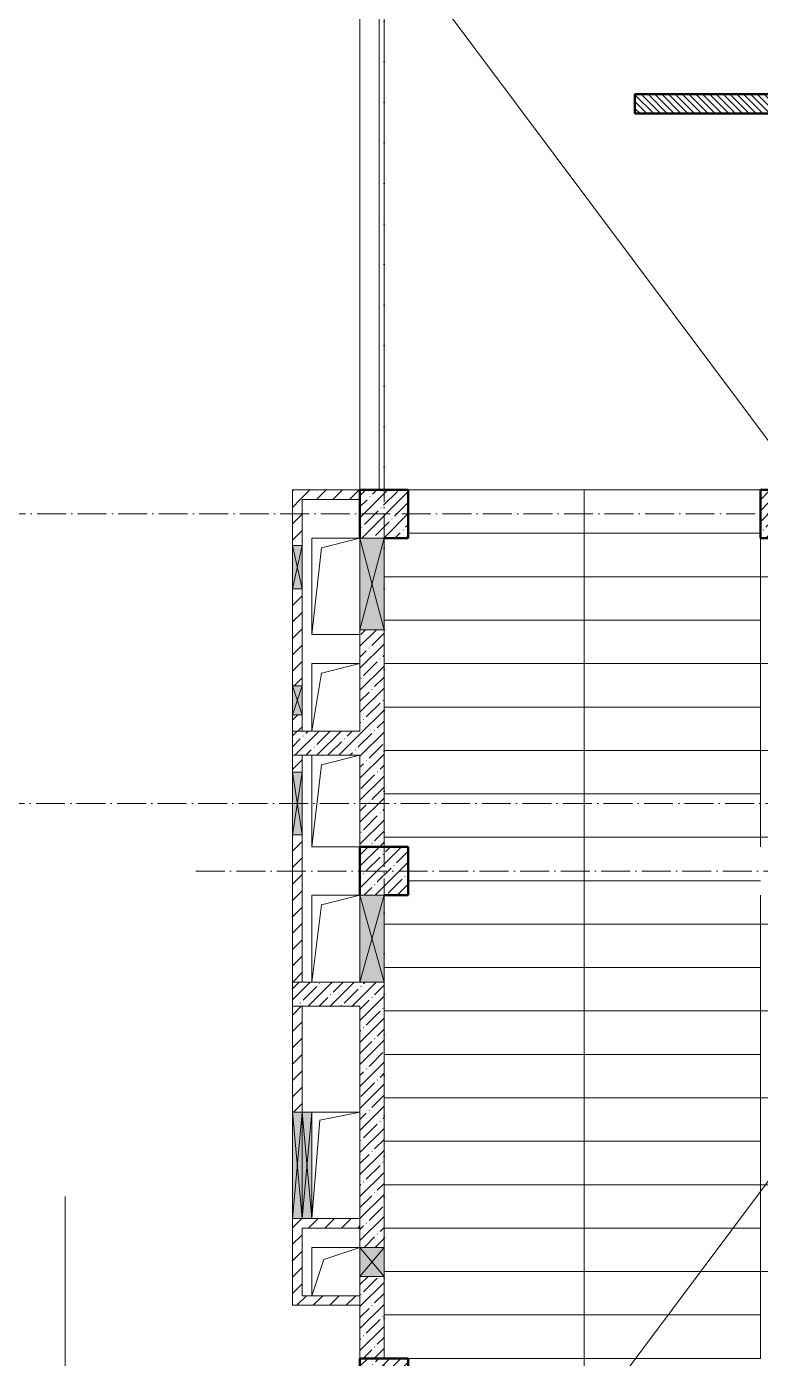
# Model space of a CAD drawing. Header units: millimetres. Extents: x 2294 to 908349, y -83289 to 219220.
# Drawn here: x 13708 to 21313, y 23756 to 37556 of the extents above; entities that cross this region are included whole.
import ezdxf

# ---------------------------------------------------------------- set-up
doc = ezdxf.new("R2010")
doc.units = ezdxf.units.MM
doc.linetypes.add('200_ШТРИХ_ш1п0_6_', pattern=[160, 100, -60])
doc.linetypes.add('50_200_ШТРИХ_1Т_ш5_п1_п1_', pattern=[700, 500, -100, 0, -100])
for name, color, linetype, lineweight in [('A-DETL-____-OTLN-4', 7, 'Continuous', 18), ('A-DETL-GENF-OTLN', 7, 'Continuous', 9), ('A-FLOR-____-OTLN', 7, 'Continuous', 9), ('A-GENM-____-OTLN', 7, 'Continuous', 9), ('A-GLAZ-____-OTLN', 7, 'Continuous', 9), ('A-WALL-____-MCUT-1', 7, 'Continuous', 9), ('A-WALL-____-MCUT-2', 7, 'Continuous', 50), ('A-WALL-____-PATT-1', 7, 'Continuous', 9), ('A-WALL-FNSH-MCUT-1', 7, 'Continuous', 9), ('I-WALL-____-OTLN', 7, 'Continuous', 9), ('S-COLS-____-MCUT', 7, 'Continuous', 50), ('S-COLS-____-OTLN', 7, 'Continuous', 9), ('S-GRID-____-OTLN-1', 7, '50_200_ШТРИХ_1Т_ш5_п1_п1_', 9), ('S-STRS-____-OTLN-1', 7, 'Continuous', 9)]:
    doc.layers.add(name, color=color, linetype=linetype, lineweight=lineweight)
for name, color, linetype, lineweight, true_color in [('A-DETL-GENF-OTLN-4', 9, '200_ШТРИХ_ш1п0_6_', 9, 0x808080), ('A-DETL-GENF-OTLN-5', 7, 'Continuous', 5, 0xc0c0c0), ('A-GLAZ-____-OTLN-1', 7, 'Continuous', 9, 0xc0c0c0)]:
    doc.layers.add(name, color=color, linetype=linetype, lineweight=lineweight, true_color=true_color)
pattern_1 = [(45, (7562.79, 6025.28), (-114.0493, 114.0493), []), (45, (7676.84, 6025.28), (-114.0493, 114.0493), [201.612, -40.322, 3.353, -36.97])]
pattern_2 = [(45, (7562.79, 6025.28), (-84.8528, 84.8528), [])]

# ---------------------------------------------------------------- blocks, each defined once
blk = doc.blocks.new('BSC_Колонна _Прямоугольная - 500х500-V2-АР1_План отверстий 2 этажа в осях 1-64_А-ГГ')
at = {"layer": 'S-COLS-____-OTLN'}
h = blk.add_hatch(dxfattribs=at)
h.set_pattern_fill('FP_28', color=256, style=0, pattern_type=2)
h.set_pattern_definition([(45, (-9850, -26481.04), (-114.04925, 114.04925), []), (45, (-9735.95, -26481.04), (-114.04925, 114.04925), [201.613, -40.323, 3.353, -36.97])])
h.paths.add_polyline_path([(-250, -250), (250, -250), (250, 250), (-250, 250)], flags=0)
at = {"layer": 'S-COLS-____-MCUT'}
for p, q in [((250, 250), (-250, 250)), ((-250, 250), (-250, -250)), ((250, -250), (250, 250)), ((0, -250), (250, -250))]:
    blk.add_line(p, q, dxfattribs=at)
blk = doc.blocks.new('BSC_Колонна _Прямоугольная - 500х700-V6-АР1_План отверстий 2 этажа в осях 1-64_А-ГГ')
at = {"layer": 'S-COLS-____-OTLN'}
h = blk.add_hatch(dxfattribs=at)
h.set_pattern_fill('FP_32', color=256, style=0, pattern_type=2)
h.set_pattern_definition([(315, (-26481.04, 14100), (114.04925, 114.04925), []), (315, (-26481.04, 13985.95), (114.04925, 114.04925), [201.613, -40.323, 3.353, -36.97])])
h.paths.add_polyline_path([(-250, 350), (-250, -350), (250, -350), (250, 350)], flags=0)
at = {"layer": 'S-COLS-____-MCUT'}
for p, q in [((250, 350), (-250, 350)), ((-250, 350), (-250, -350)), ((250, -350), (250, 350)), ((-250, -350), (250, -350))]:
    blk.add_line(p, q, dxfattribs=at)
blk = doc.blocks.new('BSC_Колонна _Прямоугольная - 500х500-V105-АР1_План отверстий 2 этажа в осях 1-64_А-ГГ')
at = {"layer": 'S-COLS-____-OTLN'}
h = blk.add_hatch(dxfattribs=at)
h.set_pattern_fill('FP_134', color=256, style=0, pattern_type=2)
h.set_pattern_definition([(45, (-9850, -17481.04), (-114.0493, 114.0493), []), (45, (-9735.95, -17481.04), (-114.0493, 114.0493), [201.613, -40.323, 3.353, -36.97])])
h.paths.add_polyline_path([(-250, -250), (250, -250), (250, 250), (-250, 250)], flags=0)
at = {"layer": 'S-COLS-____-MCUT'}
for p, q in [((250, 250), (-250, 250)), ((-250, 250), (-250, -250)), ((250, -250), (250, 250)), ((-250, -250), (250, -250))]:
    blk.add_line(p, q, dxfattribs=at)
blk = doc.blocks.new('AR_Отверстие прямоугольное _в плите_ - AR_Отверстие прямоугольное _в плите_-30552728-АР1_План отверстий 2 этажа в осях 1-64_А-ГГ')
at = {"layer": 'A-GENM-____-OTLN'}
for p, q in [((250, 500), (-250, 500)), ((-250, 500), (-250, -500)), ((-150, 400), (250, 500)), ((-250, -500), (-150, 400)), ((-250, -500), (250, -500))]:
    blk.add_line(p, q, dxfattribs=at)
blk = doc.blocks.new('AR_Отверстие прямоугольное _в плите_ - AR_Отверстие прямоугольное _в плите_-30552824-АР1_План отверстий 2 этажа в осях 1-64_А-ГГ')
at = {"layer": 'A-GENM-____-OTLN'}
for p, q in [((250, 350), (-250, 350)), ((-250, 350), (-250, -350)), ((-150, 250), (250, 350)), ((-250, -350), (-150, 250))]:
    blk.add_line(p, q, dxfattribs=at)
blk = doc.blocks.new('AR_Отверстие прямоугольное _в плите_ - AR_Отверстие прямоугольное _в плите_-30552826-АР1_План отверстий 2 этажа в осях 1-64_А-ГГ')
at = {"layer": 'A-GENM-____-OTLN'}
for p, q in [((-250, 475), (-250, -475)), ((-150, 375), (250, 475)), ((-250, -475), (-150, 375)), ((-250, -475), (250, -475))]:
    blk.add_line(p, q, dxfattribs=at)
blk = doc.blocks.new('AR_Отверстие прямоугольное _в плите_ - AR_Отверстие прямоугольное _в плите_-V175-АР1_План отверстий 2 этажа в осях 1-64_А-ГГ')
at = {"layer": 'A-GENM-____-OTLN'}
for p, q in [((250, 450), (-250, 450)), ((-250, 450), (-250, -450)), ((-150, 350), (250, 450)), ((-250, -450), (-150, 350))]:
    blk.add_line(p, q, dxfattribs=at)
blk = doc.blocks.new('AR_Отверстие прямоугольное _в плите_ - AR_Отверстие прямоугольное _в плите_-V186-АР1_План отверстий 2 этажа в осях 1-64_А-ГГ')
at = {"layer": 'A-GENM-____-OTLN'}
for p, q in [((250, 250), (-250, 250)), ((-250, 250), (-250, -250)), ((-125, 125), (250, 250)), ((-250, -250), (-125, 125))]:
    blk.add_line(p, q, dxfattribs=at)
blk = doc.blocks.new('AR_Отверстие прямоугольное _в стене__БезПР - AR_Отверстие прямоугольное _в стене__БезПР-30590122-АР1_План отверстий 2 этажа в осях 1-64_А-ГГ')
at = {"layer": 'A-GLAZ-____-OTLN-1'}
blk.add_hatch(color=256, dxfattribs=at).paths.add_polyline_path([(475, -125), (475, 125), (-475, 125), (-475, -125)], flags=0)
at = {"layer": 'A-DETL-GENF-OTLN'}
for p, q in [((-475, -125), (-475, 125)), ((-475, 125), (475, 125)), ((475, 125), (-475, -125)), ((-475, 125), (475, -125)), ((475, 125), (-475, 125)), ((-475, 125), (-475, -125)), ((475, 125), (475, -125)), ((475, -125), (475, 125)), ((475, -125), (-475, -125)), ((-475, -125), (475, -125))]:
    blk.add_line(p, q, dxfattribs=at)
at = {"layer": 'A-GLAZ-____-OTLN'}
blk.add_line((475, 125), (-475, 125), dxfattribs=at)
blk = doc.blocks.new('AR_Отверстие прямоугольное _в стене__БезПР - AR_Отверстие прямоугольное _в стене__БезПР-30590124-АР1_План отверстий 2 этажа в осях 1-64_А-ГГ')
at = {"layer": 'A-GLAZ-____-OTLN-1'}
blk.add_hatch(color=256, dxfattribs=at).paths.add_polyline_path([(450, -125), (450, 125), (-450, 125), (-450, -125)], flags=0)
at = {"layer": 'A-DETL-GENF-OTLN'}
for p, q in [((-450, -125), (-450, 125)), ((-450, 125), (450, 125)), ((450, 125), (-450, -125)), ((-450, 125), (450, -125)), ((450, 125), (-450, 125)), ((-450, 125), (-450, -125)), ((450, 125), (450, -125)), ((450, -125), (450, 125)), ((450, -125), (-450, -125)), ((-450, -125), (450, -125))]:
    blk.add_line(p, q, dxfattribs=at)
at = {"layer": 'A-GLAZ-____-OTLN'}
blk.add_line((450, 125), (-450, 125), dxfattribs=at)
blk = doc.blocks.new('AR_Отверстие прямоугольное _в стене__БезПР - AR_Отверстие прямоугольное _в стене__БезПР-30460031-АР1_План отверстий 2 этажа в осях 1-64_А-ГГ')
at = {"layer": 'A-GLAZ-____-OTLN-1'}
blk.add_hatch(color=256, dxfattribs=at).paths.add_polyline_path([(150, 125), (-150, 125), (-150, -125), (150, -125)], flags=0)
at = {"layer": 'A-DETL-GENF-OTLN'}
for p, q in [((-150, -125), (-150, 125)), ((-150, 125), (150, 125)), ((150, 125), (-150, -125)), ((-150, 125), (150, -125)), ((150, 125), (-150, 125)), ((-150, 125), (-150, -125)), ((150, 125), (150, -125)), ((150, -125), (150, 125)), ((150, -125), (-150, -125)), ((-150, -125), (150, -125))]:
    blk.add_line(p, q, dxfattribs=at)
at = {"layer": 'A-GLAZ-____-OTLN'}
blk.add_line((150, 125), (-150, 125), dxfattribs=at)
blk = doc.blocks.new('AR_Отверстие прямоугольное _в плите_ - AR_Отверстие прямоугольное _в плите_-30552711-АР1_План отверстий 2 этажа в осях 1-64_А-ГГ')
at = {"layer": 'A-GENM-____-OTLN'}
for p, q in [((250, 550), (-250, 550)), ((-250, -550), (-167, 467)), ((-167, 467), (250, 550))]:
    blk.add_line(p, q, dxfattribs=at)
blk = doc.blocks.new('AR_Отверстие прямоугольное _в стене__БезПР - AR_Отверстие прямоугольное _в стене__БезПР-36428237-АР1_План отверстий 2 этажа в осях 1-64_А-ГГ')
at = {"layer": 'A-GLAZ-____-OTLN'}
blk.add_hatch(color=256, dxfattribs=at).paths.add_polyline_path([(-325, -50), (325, -50), (325, 50), (-325, 50)], flags=0)
at = {"layer": 'A-DETL-GENF-OTLN'}
for p, q in [((-325, -50), (-325, 50)), ((-325, 50), (325, 50)), ((325, 50), (-325, -50)), ((-325, 50), (325, -50)), ((325, 50), (-325, 50)), ((-325, 50), (-325, -50)), ((325, 50), (325, -50)), ((325, -50), (325, 50)), ((325, -50), (-325, -50)), ((-325, -50), (325, -50))]:
    blk.add_line(p, q, dxfattribs=at)
at = {"layer": 'A-GLAZ-____-OTLN'}
blk.add_line((325, 50), (-325, 50), dxfattribs=at)
blk = doc.blocks.new('AR_Отверстие прямоугольное _в стене_ - AR_Отверстие прямоугольное _в стене__ОВ-36889588-АР1_План отверстий 2 этажа в осях 1-64_А-ГГ')
at = {"layer": 'A-GLAZ-____-OTLN'}
blk.add_hatch(color=256, dxfattribs=at).paths.add_polyline_path([(-550, -50), (550, -50), (550, 50), (-550, 50)], flags=0)
at = {"layer": 'A-DETL-GENF-OTLN'}
for p, q in [((-550, -50), (-550, 50)), ((-550, 50), (550, 50)), ((550, 50), (-550, -50)), ((-550, 50), (550, -50)), ((550, 50), (-550, 50)), ((-550, 50), (-550, -50)), ((550, 50), (550, -50)), ((550, -50), (550, 50))]:
    blk.add_line(p, q, dxfattribs=at)
blk = doc.blocks.new('AR_Отверстие прямоугольное _в стене__БезПР - AR_Отверстие прямоугольное _в стене__БезПР-36788913-АР1_План отверстий 2 этажа в осях 1-64_А-ГГ')
at = {"layer": 'A-GLAZ-____-OTLN'}
blk.add_hatch(color=256, dxfattribs=at).paths.add_polyline_path([(-225, -50), (225, -50), (225, 50), (-225, 50)], flags=0)
at = {"layer": 'A-DETL-GENF-OTLN'}
for p, q in [((-225, -50), (-225, 50)), ((-225, 50), (225, 50)), ((225, 50), (-225, -50)), ((-225, 50), (225, -50)), ((225, 50), (-225, 50)), ((-225, 50), (-225, -50)), ((225, 50), (225, -50)), ((225, -50), (225, 50)), ((225, -50), (-225, -50)), ((-225, -50), (225, -50))]:
    blk.add_line(p, q, dxfattribs=at)
at = {"layer": 'A-GLAZ-____-OTLN'}
blk.add_line((225, 50), (-225, 50), dxfattribs=at)
blk = doc.blocks.new('AR_Отверстие прямоугольное _в стене__БезПР - AR_Отверстие прямоугольное _в стене__БезПР-36788904-АР1_План отверстий 2 этажа в осях 1-64_А-ГГ')
at = {"layer": 'A-GLAZ-____-OTLN'}
blk.add_hatch(color=256, dxfattribs=at).paths.add_polyline_path([(150, -50), (150, 50), (-150, 50), (-150, -50)], flags=0)
at = {"layer": 'A-DETL-GENF-OTLN'}
for p, q in [((-150, -50), (-150, 50)), ((-150, 50), (150, 50)), ((150, 50), (-150, -50)), ((-150, 50), (150, -50)), ((150, 50), (-150, 50)), ((-150, 50), (-150, -50)), ((150, 50), (150, -50)), ((150, -50), (150, 50)), ((150, -50), (-150, -50)), ((-150, -50), (150, -50))]:
    blk.add_line(p, q, dxfattribs=at)
at = {"layer": 'A-GLAZ-____-OTLN'}
blk.add_line((150, 50), (-150, 50), dxfattribs=at)
blk = doc.blocks.new('AR_Отверстие прямоугольное _в стене_ - AR_Отверстие прямоугольное _в стене__ОВ-36943067-АР1_План отверстий 2 этажа в осях 1-64_А-ГГ')
at = {"layer": 'A-GLAZ-____-OTLN'}
blk.add_hatch(color=256, dxfattribs=at).paths.add_polyline_path([(-550, -50), (550, -50), (550, 50), (-550, 50)], flags=0)
at = {"layer": 'A-DETL-GENF-OTLN'}
for p, q in [((-550, -50), (-550, 50)), ((-550, 50), (550, 50)), ((550, 50), (-550, -50)), ((-550, 50), (550, -50)), ((550, 50), (-550, 50)), ((-550, 50), (-550, -50)), ((550, 50), (550, -50)), ((550, -50), (550, 50)), ((550, -50), (-550, -50)), ((-550, -50), (550, -50))]:
    blk.add_line(p, q, dxfattribs=at)
blk = doc.blocks.new('DET_L_Имитация разреза_ISO2-5 - Вправо-36892236-АР1_План отверстий 2 этажа в осях 1-64_А-ГГ')
at = {"layer": 'A-DETL-GENF-OTLN-5'}
blk.add_line((143, 0), (1927, 0), dxfattribs=at)
blk = doc.blocks.new('2floor')
at = {"layer": 'A-WALL-____-PATT-1'}
h = blk.add_hatch(dxfattribs=at)
h.set_pattern_fill('FP_6', color=256, style=0, pattern_type=2)
h.set_pattern_definition([(135, (7562.787, 6025.276), (-35.35534, -35.35534), [])])
h.paths.add_polyline_path([(29313, 36656), (29313, 36856), (20013, 36856), (20013, 36656), (28759, 36656)], flags=0)
h = blk.add_hatch(dxfattribs=at)
h.set_pattern_fill('FP_4', color=256, style=0, pattern_type=2)
h.set_pattern_definition(pattern_2)
h.paths.add_polyline_path([(17163, 32656), (17163, 32756), (16463, 32756), (16463, 32656), (16563, 32656)], flags=0)
h = blk.add_hatch(dxfattribs=at)
h.set_pattern_fill('FP_4', color=256, style=0, pattern_type=2)
h.set_pattern_definition(pattern_2)
h.paths.add_polyline_path([(16563, 30256), (16563, 30426), (16463, 30426), (16463, 30256)], flags=0)
h.paths.add_polyline_path([(16463, 30726), (16563, 30726), (16563, 31731), (16463, 31731), (16463, 30841)], flags=0)
h.paths.add_polyline_path([(16463, 32181), (16563, 32181), (16563, 32656), (16463, 32656)], flags=0)
h = blk.add_hatch(dxfattribs=at)
h.set_pattern_fill('FP_25', color=256, style=0, pattern_type=2)
h.set_pattern_definition(pattern_1)
h.paths.add_polyline_path([(17413, 29056), (17413, 31306), (17163, 31306), (17163, 29056)], flags=0)
h = blk.add_hatch(dxfattribs=at)
h.set_pattern_fill('FP_25', color=256, style=0, pattern_type=2)
h.set_pattern_definition(pattern_1)
h.paths.add_polyline_path([(17163, 30006), (17163, 30256), (16463, 30256), (16463, 30006)], flags=0)
h = blk.add_hatch(dxfattribs=at)
h.set_pattern_fill('FP_4', color=256, style=0, pattern_type=2)
h.set_pattern_definition(pattern_2)
h.paths.add_polyline_path([(16463, 27656), (16563, 27656), (16563, 29181), (16463, 29181), (16463, 29121)], flags=0)
h.paths.add_polyline_path([(16463, 29831), (16563, 29831), (16563, 30006), (16463, 30006)], flags=0)
h = blk.add_hatch(dxfattribs=at)
h.set_pattern_fill('FP_25', color=256, style=0, pattern_type=2)
h.set_pattern_definition(pattern_1)
h.paths.add_polyline_path([(17163, 27406), (17163, 27656), (16463, 27656), (16463, 27406)], flags=0)
h = blk.add_hatch(dxfattribs=at)
h.set_pattern_fill('FP_25', color=256, style=0, pattern_type=2)
h.set_pattern_definition(pattern_1)
h.paths.add_polyline_path([(17163, 23756), (17413, 23756), (17413, 24606), (17163, 24606), (17163, 23961)], flags=0)
h.paths.add_polyline_path([(17163, 24906), (17413, 24906), (17413, 27656), (17163, 27656), (17163, 27401)], flags=0)
h = blk.add_hatch(dxfattribs=at)
h.set_pattern_fill('FP_4', color=256, style=0, pattern_type=2)
h.set_pattern_definition(pattern_2)
h.paths.add_polyline_path([(16563, 24406), (16563, 25206), (16463, 25206), (16463, 24406)], flags=0)
h.paths.add_polyline_path([(16513, 26306), (16563, 26306), (16563, 27406), (16463, 27406), (16463, 26306)], flags=0)
h = blk.add_hatch(dxfattribs=at)
h.set_pattern_fill('FP_4', color=256, style=0, pattern_type=2)
h.set_pattern_definition(pattern_2)
h.paths.add_polyline_path([(16563, 25106), (17163, 25106), (17163, 25206), (16563, 25206)], flags=0)
h = blk.add_hatch(dxfattribs=at)
h.set_pattern_fill('FP_4', color=256, style=0, pattern_type=2)
h.set_pattern_definition(pattern_2)
h.paths.add_polyline_path([(17163, 24306), (17163, 24406), (16463, 24406), (16463, 24306)], flags=0)
at = {"layer": 'S-COLS-____-OTLN'}
h = blk.add_hatch(dxfattribs=at)
h.set_pattern_fill('FP_25', color=256, style=0, pattern_type=2)
h.set_pattern_definition(pattern_1)
h.paths.add_polyline_path([(17163, 28556), (17663, 28556), (17663, 29056), (17163, 29056)], flags=0)
at = {"layer": 'A-DETL-____-OTLN-4'}
for p, q in [((17663, 20606), (30863, 38256)), ((21776, 32756), (17663, 38256))]:
    blk.add_line(p, q, dxfattribs=at)
at = {"layer": 'A-FLOR-____-OTLN'}
for p, q in [((17413, 32756), (17413, 38256)), ((16663, 32256), (17163, 32256)), ((16663, 31256), (16663, 32256)), ((17163, 31256), (16663, 31256)), ((16663, 30956), (17163, 30956)), ((16663, 30256), (16663, 30956)), ((16663, 29056), (16663, 30006)), ((17163, 29056), (16663, 29056)), ((16663, 28556), (17163, 28556)), ((16663, 27656), (16663, 28556)), ((16663, 26306), (17163, 26306)), ((16663, 24906), (17163, 24906)), ((16663, 24406), (16663, 24906))]:
    blk.add_line(p, q, dxfattribs=at)
at = {"layer": 'A-WALL-____-MCUT-1'}
for p, q in [((17163, 31306), (17163, 30256)), ((17413, 29056), (17413, 31306)), ((17163, 30256), (16463, 30256)), ((16463, 30256), (16463, 30006)), ((16463, 30006), (17163, 30006)), ((17163, 30006), (17163, 29056)), ((17163, 29056), (17413, 29056)), ((17163, 27656), (16463, 27656)), ((16463, 27656), (16463, 27406)), ((17413, 24906), (17413, 27656)), ((16463, 27406), (17163, 27406)), ((17163, 27406), (17163, 24906)), ((17163, 24606), (17163, 23756)), ((17413, 23756), (17413, 24606))]:
    blk.add_line(p, q, dxfattribs=at)
at = {"layer": 'A-WALL-____-MCUT-2'}
for p, q in [((29313, 36856), (20013, 36856)), ((20013, 36856), (20013, 36656)), ((20013, 36656), (29313, 36656))]:
    blk.add_line(p, q, dxfattribs=at)
at = {"layer": 'A-WALL-FNSH-MCUT-1'}
for p, q in [((17163, 32756), (16463, 32756)), ((16463, 32756), (16463, 32181)), ((16563, 32656), (17163, 32656)), ((16563, 32181), (16563, 32656)), ((16463, 31731), (16463, 30726)), ((16563, 30726), (16563, 31731)), ((16463, 30426), (16463, 30256)), ((16563, 30256), (16563, 30426)), ((16463, 30006), (16463, 29831)), ((16563, 29831), (16563, 30006)), ((16463, 29181), (16463, 27656)), ((16563, 27656), (16563, 29181)), ((16463, 27406), (16463, 26306)), ((16563, 26306), (16563, 27406)), ((16463, 25206), (16463, 24306)), ((17163, 25206), (16663, 25206)), ((16563, 25106), (17163, 25106)), ((16563, 24406), (16563, 25106)), ((16463, 24306), (17163, 24306)), ((17163, 24406), (16563, 24406))]:
    blk.add_line(p, q, dxfattribs=at)
at = {"layer": 'I-WALL-____-OTLN'}
for p, q in [((17163, 32756), (17163, 38256)), ((17363, 38256), (17363, 32756))]:
    blk.add_line(p, q, dxfattribs=at)
at = {"layer": 'S-COLS-____-MCUT'}
for p, q in [((17663, 29056), (17163, 29056)), ((17163, 29056), (17163, 28556)), ((17663, 28556), (17663, 29056)), ((17413, 28556), (17663, 28556))]:
    blk.add_line(p, q, dxfattribs=at)
at = {"layer": 'S-STRS-____-OTLN-1'}
for p, q in [((21313, 32756), (17663, 32756)), ((21313, 32756), (17663, 32756)), ((19488, 32756), (19488, 32306)), ((21313, 32306), (17663, 32306)), ((21313, 32306), (17663, 32306)), ((19488, 32306), (19488, 31856)), ((21313, 32256), (21313, 31856)), ((21313, 32256), (21313, 31856)), ((21313, 31856), (17413, 31856)), ((21313, 31856), (17413, 31856)), ((19488, 31856), (19488, 31406)), ((21313, 31856), (21313, 30956)), ((28913, 31856), (21313, 31856)), ((28913, 31856), (21313, 31856)), ((21313, 31406), (17413, 31406)), ((21313, 31406), (17413, 31406)), ((19488, 31406), (19488, 30956)), ((21313, 31406), (21313, 30956)), ((21313, 30956), (17413, 30956)), ((21313, 30956), (17413, 30956)), ((19488, 30956), (19488, 30506)), ((21313, 30956), (21313, 30056)), ((28913, 30956), (21313, 30956)), ((28913, 30956), (21313, 30956)), ((21313, 30506), (17413, 30506)), ((21313, 30506), (17413, 30506)), ((19488, 30506), (19488, 30056)), ((21313, 30506), (21313, 30056)), ((21313, 30056), (17413, 30056)), ((21313, 30056), (17413, 30056)), ((19488, 30056), (19488, 29606)), ((21313, 30056), (21313, 29156)), ((28913, 30056), (21313, 30056)), ((28913, 30056), (21313, 30056)), ((21313, 29606), (17413, 29606)), ((21313, 29606), (17413, 29606)), ((19488, 29606), (19488, 29156)), ((21313, 29606), (21313, 29156)), ((21313, 29156), (17413, 29156)), ((21313, 29156), (17413, 29156)), ((19488, 29156), (19488, 28706)), ((21313, 29156), (21313, 29056)), ((28913, 29156), (21313, 29156)), ((28913, 29156), (21313, 29156)), ((21313, 28706), (17663, 28706)), ((21313, 28706), (17663, 28706)), ((19488, 28706), (19488, 28256)), ((21313, 28556), (21313, 28256)), ((21313, 28556), (21313, 28256)), ((21313, 28256), (17413, 28256)), ((21313, 28256), (17413, 28256)), ((19488, 28256), (19488, 27806)), ((21313, 28256), (21313, 27356)), ((28913, 28256), (21313, 28256)), ((28913, 28256), (21313, 28256)), ((21313, 27806), (17413, 27806)), ((21313, 27806), (17413, 27806)), ((19488, 27806), (19488, 27356)), ((21313, 27806), (21313, 27356)), ((21313, 27356), (17413, 27356)), ((21313, 27356), (17413, 27356)), ((19488, 27356), (19488, 26906)), ((21313, 27356), (21313, 26456)), ((28913, 27356), (21313, 27356)), ((28913, 27356), (21313, 27356)), ((21313, 26906), (17413, 26906)), ((21313, 26906), (17413, 26906)), ((19488, 26906), (19488, 26456)), ((21313, 26906), (21313, 26456)), ((21313, 26456), (17413, 26456)), ((21313, 26456), (17413, 26456)), ((19488, 26456), (19488, 26006)), ((21313, 26456), (21313, 25556)), ((28913, 26456), (21313, 26456)), ((28913, 26456), (21313, 26456)), ((21313, 26006), (17413, 26006)), ((21313, 26006), (17413, 26006)), ((19488, 26006), (19488, 25556)), ((21313, 26006), (21313, 25556)), ((21313, 25556), (17413, 25556)), ((21313, 25556), (17413, 25556)), ((19488, 25556), (19488, 25106)), ((21313, 25556), (21313, 24656)), ((28913, 25556), (21313, 25556)), ((28913, 25556), (21313, 25556)), ((21313, 25106), (17413, 25106)), ((21313, 25106), (17413, 25106)), ((19488, 25106), (19488, 24656)), ((21313, 25106), (21313, 24656)), ((21313, 24656), (17413, 24656)), ((21313, 24656), (17413, 24656)), ((19488, 24656), (19488, 24206)), ((21313, 24656), (21313, 23756)), ((28913, 24656), (21313, 24656)), ((28913, 24656), (21313, 24656)), ((21313, 24206), (17413, 24206)), ((21313, 24206), (17413, 24206)), ((19488, 24206), (19488, 23756)), ((21313, 24206), (21313, 23756)), ((21313, 23756), (17663, 23756)), ((21313, 23756), (17663, 23756)), ((19488, 23756), (19488, 23306))]:
    blk.add_line(p, q, dxfattribs=at)
at = {"layer": 'A-DETL-GENF-OTLN-4', "rotation": 90.00000000000027}
blk.add_blockref('DET_L_Имитация разреза_ISO2-5 - Вправо-36892236-АР1_План отверстий 2 этажа в осях 1-64_А-ГГ', (14108, 23506), dxfattribs=at)
at = {"layer": 'A-GENM-____-OTLN'}
for name, p in [('AR_Отверстие прямоугольное _в плите_ - AR_Отверстие прямоугольное _в плите_-30552728-АР1_План отверстий 2 этажа в осях 1-64_А-ГГ', (16913, 31756)), ('AR_Отверстие прямоугольное _в плите_ - AR_Отверстие прямоугольное _в плите_-30552824-АР1_План отверстий 2 этажа в осях 1-64_А-ГГ', (16913, 30606)), ('AR_Отверстие прямоугольное _в плите_ - AR_Отверстие прямоугольное _в плите_-30552826-АР1_План отверстий 2 этажа в осях 1-64_А-ГГ', (16913, 29531)), ('AR_Отверстие прямоугольное _в плите_ - AR_Отверстие прямоугольное _в плите_-V175-АР1_План отверстий 2 этажа в осях 1-64_А-ГГ', (16913, 28106)), ('AR_Отверстие прямоугольное _в плите_ - AR_Отверстие прямоугольное _в плите_-30552711-АР1_План отверстий 2 этажа в осях 1-64_А-ГГ', (16913, 25756)), ('AR_Отверстие прямоугольное _в плите_ - AR_Отверстие прямоугольное _в плите_-V186-АР1_План отверстий 2 этажа в осях 1-64_А-ГГ', (16913, 24656))]:
    blk.add_blockref(name, p, dxfattribs=at)
at = {"layer": 'A-GLAZ-____-OTLN'}
for name, p, rotation in [('AR_Отверстие прямоугольное _в стене__БезПР - AR_Отверстие прямоугольное _в стене__БезПР-36788913-АР1_План отверстий 2 этажа в осях 1-64_А-ГГ', (16513, 31956), 89.99999999999991), ('AR_Отверстие прямоугольное _в стене__БезПР - AR_Отверстие прямоугольное _в стене__БезПР-30590122-АР1_План отверстий 2 этажа в осях 1-64_А-ГГ', (17288, 31781), 269.9999999999999), ('AR_Отверстие прямоугольное _в стене__БезПР - AR_Отверстие прямоугольное _в стене__БезПР-36788904-АР1_План отверстий 2 этажа в осях 1-64_А-ГГ', (16513, 30576), 89.99999999999991), ('AR_Отверстие прямоугольное _в стене__БезПР - AR_Отверстие прямоугольное _в стене__БезПР-36428237-АР1_План отверстий 2 этажа в осях 1-64_А-ГГ', (16513, 29506), 89.99999999999991), ('AR_Отверстие прямоугольное _в стене__БезПР - AR_Отверстие прямоугольное _в стене__БезПР-30590124-АР1_План отверстий 2 этажа в осях 1-64_А-ГГ', (17288, 28106), 269.9999999999999), ('AR_Отверстие прямоугольное _в стене_ - AR_Отверстие прямоугольное _в стене__ОВ-36889588-АР1_План отверстий 2 этажа в осях 1-64_А-ГГ', (16513, 25756), 89.99999999999991), ('AR_Отверстие прямоугольное _в стене_ - AR_Отверстие прямоугольное _в стене__ОВ-36943067-АР1_План отверстий 2 этажа в осях 1-64_А-ГГ', (16613, 25756), 269.9999999999999), ('AR_Отверстие прямоугольное _в стене__БезПР - AR_Отверстие прямоугольное _в стене__БезПР-30460031-АР1_План отверстий 2 этажа в осях 1-64_А-ГГ', (17288, 24756), 269.9999999999999)]:
    blk.add_blockref(name, p, dxfattribs=dict(at, rotation=rotation))
at = {"layer": 'S-COLS-____-OTLN'}
for name, p in [('BSC_Колонна _Прямоугольная - 500х500-V2-АР1_План отверстий 2 этажа в осях 1-64_А-ГГ', (17413, 32506)), ('BSC_Колонна _Прямоугольная - 500х500-V105-АР1_План отверстий 2 этажа в осях 1-64_А-ГГ', (17413, 23506))]:
    blk.add_blockref(name, p, dxfattribs=at)
at = {"layer": 'S-COLS-____-OTLN', "rotation": 89.9999999999999}
blk.add_blockref('BSC_Колонна _Прямоугольная - 500х700-V6-АР1_План отверстий 2 этажа в осях 1-64_А-ГГ', (21663, 32506), dxfattribs=at)
blk = doc.blocks.new('3osi')
at = {"layer": 'S-GRID-____-OTLN-1', "color": 251, "ltscale": 0.6, "true_color": 0x636466}
for p, q in [((175433.5, 1542.7), (175433.5, 55906.2)), ((160914.7, 32506.3), (192291.2, 32506.3)), ((192291.2, 29506.3), (160914.7, 29506.3)), ((173483.5, 28806.3), (192291.2, 28806.3))]:
    blk.add_line(p, q, dxfattribs=at)

msp = doc.modelspace()

# ---------------------------------------------------------------- block references
for name, p in [('3osi', (-158020.7, 0)), ('2floor', (0, 0))]:
    msp.add_blockref(name, p)

doc.saveas('drawing.dxf')
